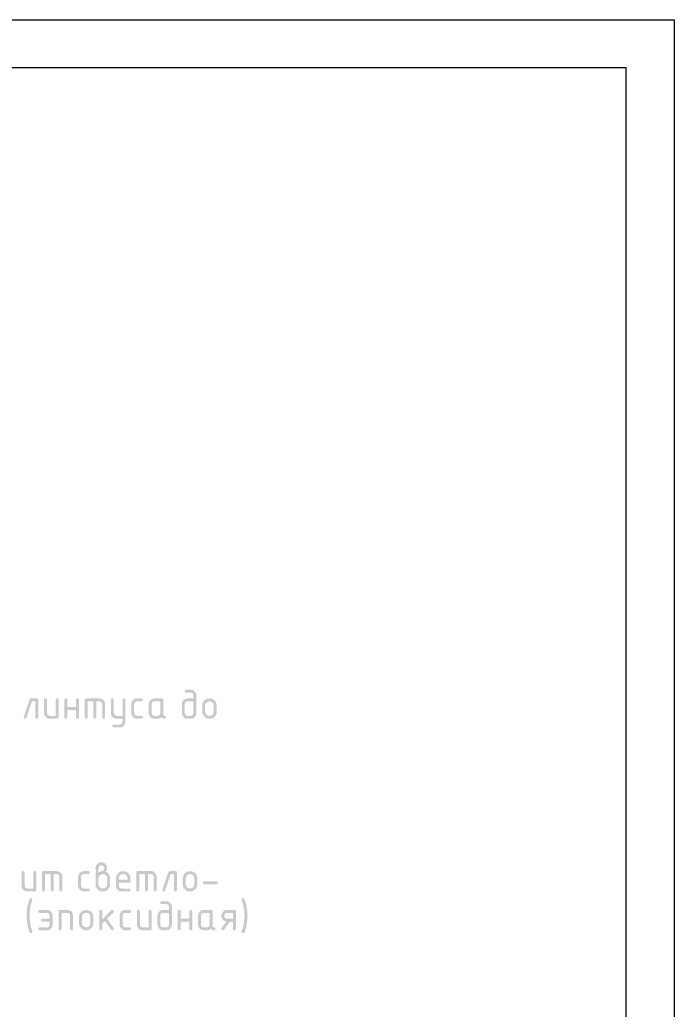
# Model space of a CAD drawing. Header units: millimetres. Extents: x -546 to 1681, y -650 to 1730.
# Drawn here: x 1120.9 to 1189.1, y 737.8 to 841 of the extents above; entities that cross this region are included whole.
import ezdxf

# ---------------------------------------------------------------- set-up
doc = ezdxf.new("R2010")
doc.units = ezdxf.units.MM

msp = doc.modelspace()

# ---------------------------------------------------------------- hatches: boundary and pattern name
h = msp.add_hatch(color=7)
h.paths.add_polyline_path([(1139.28, 770.55), (1139.28, 768.73), (1139.27, 768.61), (1139.24, 768.5), (1139.18, 768.4), (1139.11, 768.3), (1139.01, 768.22), (1138.91, 768.17), (1138.8, 768.14), (1138.68, 768.13), (1138.37, 768.13), (1138.25, 768.14), (1138.14, 768.17), (1138.04, 768.22), (1137.95, 768.3), (1137.87, 768.4), (1137.81, 768.5), (1137.78, 768.61), (1137.77, 768.73), (1137.77, 769.64), (1137.78, 769.76), (1137.81, 769.87), (1137.87, 769.98), (1137.95, 770.07), (1138.04, 770.15), (1138.14, 770.2), (1138.25, 770.23), (1138.37, 770.24), (1138.98, 770.24), (1138.98, 770.55), (1138.96, 770.67), (1138.89, 770.77), (1138.8, 770.83), (1138.68, 770.85), (1138.22, 770.85), (1138.16, 770.86), (1138.11, 770.89), (1138.08, 770.94), (1138.07, 771), (1138.08, 771.07), (1138.11, 771.12), (1138.16, 771.15), (1138.22, 771.16), (1138.68, 771.16), (1138.8, 771.14), (1138.91, 771.11), (1139.01, 771.06), (1139.11, 770.98), (1139.18, 770.89), (1139.24, 770.78), (1139.27, 770.67)])
h.paths.add_polyline_path([(1138.98, 768.73), (1138.98, 769.94), (1138.37, 769.94), (1138.26, 769.92), (1138.16, 769.86), (1138.09, 769.76), (1138.07, 769.64), (1138.07, 768.73), (1138.09, 768.62), (1138.16, 768.52), (1138.26, 768.45), (1138.37, 768.43), (1138.68, 768.43), (1138.79, 768.45), (1138.89, 768.52), (1138.96, 768.62)])
h = msp.add_hatch(color=7)
h.dxf.hatch_style = 2
h.paths.add_polyline_path([(1122.03, 770.24), (1122.64, 770.24), (1122.71, 770.24), (1122.75, 770.21), (1122.78, 770.16), (1122.79, 770.1), (1122.79, 768.28), (1122.78, 768.21), (1122.75, 768.16), (1122.71, 768.14), (1122.64, 768.13), (1122.57, 768.14), (1122.53, 768.16), (1122.5, 768.21), (1122.49, 768.28), (1122.49, 769.94), (1122.14, 769.94), (1121.57, 768.23), (1121.52, 768.15), (1121.43, 768.13), (1121.36, 768.14), (1121.31, 768.17), (1121.29, 768.21), (1121.28, 768.28), (1121.29, 768.33), (1121.88, 770.12), (1121.94, 770.22)])
h = msp.add_hatch(color=7)
h.dxf.hatch_style = 2
h.paths.add_polyline_path([(1124.91, 770.1), (1124.91, 768.28), (1124.9, 768.21), (1124.88, 768.16), (1124.83, 768.14), (1124.76, 768.13), (1124, 768.13), (1123.88, 768.14), (1123.77, 768.17), (1123.67, 768.22), (1123.58, 768.3), (1123.5, 768.39), (1123.44, 768.5), (1123.41, 768.61), (1123.4, 768.73), (1123.4, 770.1), (1123.41, 770.16), (1123.44, 770.21), (1123.48, 770.24), (1123.55, 770.24), (1123.62, 770.24), (1123.66, 770.21), (1123.69, 770.16), (1123.7, 770.1), (1123.7, 768.73), (1123.73, 768.62), (1123.79, 768.52), (1123.89, 768.45), (1124, 768.43), (1124.61, 768.43), (1124.61, 770.1), (1124.62, 770.16), (1124.65, 770.21), (1124.69, 770.24), (1124.76, 770.24), (1124.83, 770.24), (1124.88, 770.21), (1124.9, 770.16)])
h = msp.add_hatch(color=7)
h.dxf.hatch_style = 2
h.paths.add_polyline_path([(1125.82, 769.03), (1125.82, 768.28), (1125.81, 768.21), (1125.79, 768.16), (1125.74, 768.14), (1125.67, 768.13), (1125.61, 768.14), (1125.56, 768.16), (1125.53, 768.21), (1125.52, 768.28), (1125.52, 770.1), (1125.53, 770.16), (1125.56, 770.21), (1125.61, 770.24), (1125.67, 770.24), (1125.74, 770.24), (1125.79, 770.21), (1125.81, 770.16), (1125.82, 770.1), (1125.82, 769.34), (1126.73, 769.34), (1126.73, 770.1), (1126.74, 770.16), (1126.77, 770.21), (1126.82, 770.24), (1126.88, 770.24), (1126.95, 770.24), (1127, 770.21), (1127.03, 770.16), (1127.04, 770.1), (1127.04, 768.28), (1127.03, 768.21), (1127, 768.16), (1126.95, 768.14), (1126.88, 768.13), (1126.82, 768.14), (1126.77, 768.16), (1126.74, 768.21), (1126.73, 768.28), (1126.73, 769.03)])
h = msp.add_hatch(color=7)
h.dxf.hatch_style = 2
h.paths.add_polyline_path([(1127.79, 770.24), (1129.16, 770.24), (1129.28, 770.23), (1129.39, 770.2), (1129.49, 770.15), (1129.58, 770.07), (1129.66, 769.98), (1129.72, 769.87), (1129.75, 769.76), (1129.76, 769.64), (1129.76, 768.28), (1129.75, 768.21), (1129.72, 768.16), (1129.68, 768.14), (1129.61, 768.13), (1129.54, 768.14), (1129.5, 768.16), (1129.47, 768.21), (1129.46, 768.28), (1129.46, 769.64), (1129.44, 769.76), (1129.37, 769.86), (1129.27, 769.92), (1129.16, 769.94), (1128.85, 769.94), (1128.85, 768.28), (1128.84, 768.21), (1128.81, 768.16), (1128.77, 768.14), (1128.7, 768.13), (1128.64, 768.14), (1128.59, 768.16), (1128.56, 768.21), (1128.55, 768.28), (1128.55, 769.94), (1127.95, 769.94), (1127.95, 768.28), (1127.94, 768.21), (1127.91, 768.16), (1127.86, 768.14), (1127.79, 768.13), (1127.73, 768.14), (1127.68, 768.16), (1127.65, 768.21), (1127.64, 768.28), (1127.64, 770.1), (1127.65, 770.16), (1127.68, 770.21), (1127.73, 770.24)])
h = msp.add_hatch(color=7)
h.dxf.hatch_style = 2
h.paths.add_polyline_path([(1131.58, 767.82), (1131.58, 768.13), (1130.97, 768.13), (1130.85, 768.14), (1130.74, 768.17), (1130.64, 768.22), (1130.55, 768.3), (1130.47, 768.4), (1130.41, 768.5), (1130.38, 768.61), (1130.37, 768.73), (1130.37, 770.1), (1130.38, 770.16), (1130.41, 770.21), (1130.45, 770.24), (1130.52, 770.24), (1130.59, 770.24), (1130.64, 770.21), (1130.66, 770.16), (1130.67, 770.1), (1130.67, 768.73), (1130.7, 768.62), (1130.76, 768.52), (1130.86, 768.45), (1130.97, 768.43), (1131.58, 768.43), (1131.58, 770.1), (1131.59, 770.16), (1131.62, 770.21), (1131.66, 770.24), (1131.73, 770.24), (1131.8, 770.24), (1131.85, 770.21), (1131.87, 770.16), (1131.88, 770.1), (1131.88, 767.82), (1131.87, 767.7), (1131.84, 767.59), (1131.79, 767.49), (1131.71, 767.39), (1131.62, 767.32), (1131.52, 767.26), (1131.4, 767.23), (1131.28, 767.22), (1130.67, 767.22), (1130.61, 767.23), (1130.56, 767.26), (1130.53, 767.3), (1130.52, 767.37), (1130.53, 767.42), (1130.57, 767.48), (1130.62, 767.51), (1130.67, 767.52), (1131.28, 767.52), (1131.4, 767.54), (1131.49, 767.61), (1131.56, 767.7)])
h = msp.add_hatch(color=7)
h.dxf.hatch_style = 2
h.paths.add_polyline_path([(1132.79, 769.64), (1132.79, 768.73), (1132.82, 768.62), (1132.88, 768.52), (1132.98, 768.45), (1133.1, 768.43), (1133.55, 768.43), (1133.62, 768.42), (1133.66, 768.39), (1133.69, 768.34), (1133.7, 768.28), (1133.69, 768.21), (1133.66, 768.16), (1133.62, 768.14), (1133.55, 768.13), (1133.1, 768.13), (1132.97, 768.14), (1132.86, 768.17), (1132.76, 768.22), (1132.67, 768.3), (1132.59, 768.39), (1132.53, 768.5), (1132.5, 768.61), (1132.49, 768.73), (1132.49, 769.64), (1132.5, 769.76), (1132.53, 769.87), (1132.59, 769.98), (1132.67, 770.07), (1132.76, 770.15), (1132.86, 770.2), (1132.97, 770.23), (1133.1, 770.24), (1133.55, 770.24), (1133.62, 770.24), (1133.66, 770.21), (1133.69, 770.16), (1133.7, 770.09), (1133.69, 770.03), (1133.66, 769.98), (1133.62, 769.95), (1133.55, 769.94), (1133.1, 769.94), (1132.98, 769.92), (1132.88, 769.86), (1132.82, 769.76)])
h = msp.add_hatch(color=7)
h.paths.add_polyline_path([(1135.52, 769.94), (1134.91, 769.94), (1134.79, 769.92), (1134.7, 769.86), (1134.63, 769.76), (1134.61, 769.64), (1134.61, 768.73), (1134.63, 768.62), (1134.7, 768.52), (1134.8, 768.45), (1134.91, 768.43), (1135.22, 768.43), (1135.33, 768.45), (1135.43, 768.52), (1135.5, 768.62), (1135.52, 768.73)])
h.paths.add_polyline_path([(1136.12, 768.28), (1136.11, 768.21), (1136.09, 768.16), (1136.04, 768.14), (1135.97, 768.13), (1135.87, 768.14), (1135.78, 768.17), (1135.7, 768.22), (1135.63, 768.28), (1135.54, 768.22), (1135.44, 768.17), (1135.33, 768.14), (1135.22, 768.13), (1134.91, 768.13), (1134.79, 768.14), (1134.68, 768.17), (1134.58, 768.22), (1134.48, 768.3), (1134.41, 768.39), (1134.35, 768.5), (1134.32, 768.61), (1134.31, 768.73), (1134.31, 769.64), (1134.32, 769.76), (1134.35, 769.87), (1134.41, 769.98), (1134.48, 770.07), (1134.58, 770.15), (1134.68, 770.2), (1134.79, 770.23), (1134.91, 770.24), (1135.67, 770.24), (1135.74, 770.24), (1135.78, 770.21), (1135.81, 770.16), (1135.82, 770.1), (1135.82, 768.58), (1135.83, 768.51), (1135.86, 768.47), (1135.91, 768.44), (1135.97, 768.43), (1136.04, 768.42), (1136.09, 768.39), (1136.11, 768.34)])
h = msp.add_hatch(color=7)
h.paths.add_polyline_path([(1139.89, 768.88), (1139.89, 769.49), (1139.9, 769.64), (1139.94, 769.78), (1140.01, 769.91), (1140.11, 770.03), (1140.23, 770.12), (1140.35, 770.19), (1140.49, 770.23), (1140.65, 770.24), (1140.8, 770.23), (1140.94, 770.19), (1141.07, 770.12), (1141.18, 770.03), (1141.28, 769.91), (1141.35, 769.78), (1141.39, 769.64), (1141.4, 769.49), (1141.4, 768.88), (1141.39, 768.73), (1141.35, 768.59), (1141.28, 768.47), (1141.18, 768.35), (1141.07, 768.25), (1140.94, 768.18), (1140.8, 768.14), (1140.65, 768.13), (1140.49, 768.14), (1140.35, 768.18), (1140.23, 768.25), (1140.11, 768.35), (1140.01, 768.47), (1139.94, 768.59), (1139.9, 768.73)])
h.paths.add_polyline_path([(1141.1, 768.89), (1141.1, 769.49), (1141.07, 769.67), (1140.97, 769.81), (1140.82, 769.91), (1140.65, 769.94), (1140.47, 769.91), (1140.32, 769.81), (1140.23, 769.67), (1140.19, 769.49), (1140.19, 768.89), (1140.23, 768.71), (1140.32, 768.56), (1140.47, 768.46), (1140.65, 768.43), (1140.82, 768.46), (1140.97, 768.56), (1141.07, 768.71)])
h = msp.add_hatch(color=7)
h.paths.add_polyline_path([(1129.07, 752.1), (1129.26, 752.21), (1129.43, 752.24), (1129.52, 752.27), (1129.6, 752.35), (1129.66, 752.45), (1129.68, 752.55), (1129.66, 752.67), (1129.59, 752.77), (1129.49, 752.83), (1129.38, 752.85), (1129.26, 752.83), (1129.16, 752.77), (1129.1, 752.67), (1129.07, 752.55)])
h.paths.add_polyline_path([(1129.83, 752.19), (1130.02, 752.07), (1130.16, 751.91), (1130.25, 751.71), (1130.29, 751.49), (1130.29, 750.88), (1130.27, 750.73), (1130.23, 750.59), (1130.16, 750.46), (1130.06, 750.35), (1129.95, 750.25), (1129.82, 750.18), (1129.68, 750.14), (1129.53, 750.13), (1129.38, 750.14), (1129.23, 750.18), (1129.11, 750.25), (1128.99, 750.35), (1128.89, 750.46), (1128.82, 750.59), (1128.78, 750.73), (1128.77, 750.88), (1128.77, 752.55), (1128.78, 752.67), (1128.81, 752.78), (1128.87, 752.89), (1128.95, 752.98), (1129.04, 753.06), (1129.14, 753.11), (1129.25, 753.14), (1129.38, 753.15), (1129.5, 753.14), (1129.61, 753.11), (1129.71, 753.06), (1129.81, 752.98), (1129.88, 752.89), (1129.94, 752.78), (1129.97, 752.67), (1129.98, 752.55), (1129.97, 752.44), (1129.94, 752.34), (1129.89, 752.26)])
h.paths.add_polyline_path([(1129.98, 750.89), (1129.98, 751.49), (1129.95, 751.66), (1129.85, 751.81), (1129.7, 751.91), (1129.53, 751.94), (1129.35, 751.91), (1129.21, 751.81), (1129.11, 751.66), (1129.07, 751.49), (1129.07, 750.89), (1129.11, 750.71), (1129.21, 750.56), (1129.35, 750.46), (1129.53, 750.43), (1129.7, 750.46), (1129.85, 750.56), (1129.95, 750.71)])
h = msp.add_hatch(color=7)
h.dxf.hatch_style = 2
h.paths.add_polyline_path([(1122.58, 752.1), (1122.58, 750.28), (1122.57, 750.21), (1122.54, 750.16), (1122.49, 750.14), (1122.43, 750.13), (1121.67, 750.13), (1121.55, 750.14), (1121.43, 750.17), (1121.33, 750.22), (1121.24, 750.3), (1121.16, 750.39), (1121.11, 750.5), (1121.07, 750.61), (1121.06, 750.73), (1121.06, 752.1), (1121.07, 752.16), (1121.1, 752.21), (1121.15, 752.24), (1121.22, 752.24), (1121.28, 752.24), (1121.33, 752.21), (1121.36, 752.16), (1121.37, 752.1), (1121.37, 750.73), (1121.39, 750.62), (1121.46, 750.52), (1121.56, 750.45), (1121.67, 750.43), (1122.27, 750.43), (1122.27, 752.1), (1122.28, 752.16), (1122.31, 752.21), (1122.36, 752.24), (1122.43, 752.24), (1122.49, 752.24), (1122.54, 752.21), (1122.57, 752.16)])
h = msp.add_hatch(color=7)
h.dxf.hatch_style = 2
h.paths.add_polyline_path([(1123.34, 752.24), (1124.7, 752.24), (1124.82, 752.23), (1124.93, 752.2), (1125.04, 752.15), (1125.13, 752.07), (1125.21, 751.98), (1125.26, 751.87), (1125.3, 751.76), (1125.31, 751.64), (1125.31, 750.28), (1125.3, 750.21), (1125.27, 750.16), (1125.22, 750.14), (1125.15, 750.13), (1125.09, 750.14), (1125.04, 750.16), (1125.01, 750.21), (1125, 750.28), (1125, 751.64), (1124.98, 751.76), (1124.92, 751.86), (1124.82, 751.92), (1124.7, 751.94), (1124.4, 751.94), (1124.4, 750.28), (1124.39, 750.21), (1124.36, 750.16), (1124.31, 750.14), (1124.24, 750.13), (1124.18, 750.14), (1124.13, 750.16), (1124.11, 750.21), (1124.1, 750.28), (1124.1, 751.94), (1123.49, 751.94), (1123.49, 750.28), (1123.48, 750.21), (1123.45, 750.16), (1123.4, 750.14), (1123.34, 750.13), (1123.27, 750.14), (1123.22, 750.16), (1123.2, 750.21), (1123.19, 750.28), (1123.19, 752.1), (1123.2, 752.16), (1123.22, 752.21), (1123.27, 752.24)])
h = msp.add_hatch(color=7)
h.dxf.hatch_style = 2
h.paths.add_polyline_path([(1127.26, 751.64), (1127.26, 750.73), (1127.28, 750.62), (1127.35, 750.52), (1127.44, 750.45), (1127.56, 750.43), (1128.01, 750.43), (1128.08, 750.42), (1128.13, 750.39), (1128.15, 750.34), (1128.16, 750.28), (1128.15, 750.21), (1128.13, 750.16), (1128.08, 750.14), (1128.01, 750.13), (1127.56, 750.13), (1127.44, 750.14), (1127.32, 750.17), (1127.22, 750.22), (1127.13, 750.3), (1127.05, 750.39), (1127, 750.5), (1126.96, 750.61), (1126.95, 750.73), (1126.95, 751.64), (1126.96, 751.76), (1127, 751.87), (1127.05, 751.98), (1127.13, 752.07), (1127.22, 752.15), (1127.32, 752.2), (1127.44, 752.23), (1127.56, 752.24), (1128.01, 752.24), (1128.08, 752.24), (1128.13, 752.21), (1128.15, 752.16), (1128.16, 752.09), (1128.15, 752.03), (1128.13, 751.98), (1128.08, 751.95), (1128.01, 751.94), (1127.56, 751.94), (1127.44, 751.92), (1127.34, 751.86), (1127.28, 751.76)])
h = msp.add_hatch(color=7)
h.paths.add_polyline_path([(1131.65, 751.94), (1131.47, 751.91), (1131.33, 751.81), (1131.23, 751.67), (1131.2, 751.49), (1131.2, 751.34), (1132.1, 751.34), (1132.1, 751.49), (1132.07, 751.67), (1131.97, 751.81), (1131.82, 751.91)])
h.paths.add_polyline_path([(1131.2, 751.03), (1131.2, 750.73), (1131.22, 750.62), (1131.29, 750.52), (1131.38, 750.45), (1131.5, 750.43), (1132.25, 750.43), (1132.32, 750.42), (1132.37, 750.39), (1132.4, 750.34), (1132.41, 750.28), (1132.4, 750.21), (1132.37, 750.16), (1132.32, 750.14), (1132.25, 750.13), (1131.5, 750.13), (1131.37, 750.14), (1131.26, 750.17), (1131.16, 750.22), (1131.07, 750.3), (1130.99, 750.39), (1130.94, 750.5), (1130.9, 750.61), (1130.89, 750.73), (1130.89, 751.49), (1130.91, 751.64), (1130.95, 751.78), (1131.02, 751.91), (1131.11, 752.02), (1131.23, 752.12), (1131.36, 752.19), (1131.5, 752.23), (1131.65, 752.24), (1131.8, 752.23), (1131.94, 752.19), (1132.07, 752.12), (1132.19, 752.03), (1132.28, 751.91), (1132.35, 751.78), (1132.39, 751.64), (1132.41, 751.49), (1132.41, 751.03)])
h = msp.add_hatch(color=7)
h.dxf.hatch_style = 2
h.paths.add_polyline_path([(1133.17, 752.24), (1134.53, 752.24), (1134.65, 752.23), (1134.76, 752.2), (1134.86, 752.15), (1134.96, 752.07), (1135.03, 751.98), (1135.09, 751.87), (1135.12, 751.76), (1135.13, 751.64), (1135.13, 750.28), (1135.12, 750.21), (1135.1, 750.16), (1135.05, 750.14), (1134.98, 750.13), (1134.92, 750.14), (1134.87, 750.16), (1134.84, 750.21), (1134.83, 750.28), (1134.83, 751.64), (1134.81, 751.76), (1134.74, 751.86), (1134.65, 751.92), (1134.53, 751.94), (1134.22, 751.94), (1134.22, 750.28), (1134.21, 750.21), (1134.19, 750.16), (1134.14, 750.14), (1134.07, 750.13), (1134.01, 750.14), (1133.96, 750.16), (1133.93, 750.21), (1133.92, 750.28), (1133.92, 751.94), (1133.32, 751.94), (1133.32, 750.28), (1133.31, 750.21), (1133.28, 750.16), (1133.23, 750.14), (1133.17, 750.13), (1133.1, 750.14), (1133.05, 750.16), (1133.02, 750.21), (1133.01, 750.28), (1133.01, 752.1), (1133.02, 752.16), (1133.05, 752.21), (1133.1, 752.24)])
h = msp.add_hatch(color=7)
h.dxf.hatch_style = 2
h.paths.add_polyline_path([(1136.5, 752.24), (1137.1, 752.24), (1137.17, 752.24), (1137.22, 752.21), (1137.25, 752.16), (1137.26, 752.1), (1137.26, 750.28), (1137.25, 750.21), (1137.22, 750.16), (1137.17, 750.14), (1137.1, 750.13), (1137.04, 750.14), (1136.99, 750.16), (1136.96, 750.21), (1136.95, 750.28), (1136.95, 751.94), (1136.6, 751.94), (1136.03, 750.23), (1135.98, 750.15), (1135.89, 750.13), (1135.83, 750.14), (1135.78, 750.17), (1135.75, 750.21), (1135.74, 750.28), (1135.75, 750.33), (1136.35, 752.12), (1136.41, 752.22)])
h = msp.add_hatch(color=7)
h.paths.add_polyline_path([(1137.86, 750.88), (1137.86, 751.49), (1137.88, 751.64), (1137.92, 751.78), (1137.99, 751.91), (1138.08, 752.02), (1138.2, 752.12), (1138.33, 752.19), (1138.47, 752.23), (1138.62, 752.24), (1138.77, 752.23), (1138.91, 752.19), (1139.04, 752.12), (1139.16, 752.03), (1139.26, 751.91), (1139.32, 751.78), (1139.36, 751.64), (1139.38, 751.49), (1139.38, 750.88), (1139.36, 750.73), (1139.32, 750.59), (1139.25, 750.46), (1139.15, 750.35), (1139.04, 750.25), (1138.91, 750.18), (1138.77, 750.14), (1138.62, 750.13), (1138.47, 750.14), (1138.33, 750.18), (1138.2, 750.25), (1138.08, 750.35), (1137.99, 750.46), (1137.92, 750.59), (1137.88, 750.73)])
h.paths.add_polyline_path([(1139.07, 750.89), (1139.07, 751.49), (1139.04, 751.66), (1138.94, 751.81), (1138.8, 751.91), (1138.62, 751.94), (1138.45, 751.91), (1138.3, 751.81), (1138.2, 751.66), (1138.17, 751.49), (1138.17, 750.89), (1138.2, 750.71), (1138.3, 750.56), (1138.45, 750.46), (1138.62, 750.43), (1138.8, 750.46), (1138.94, 750.56), (1139.04, 750.71)])
h = msp.add_hatch(color=7)
h.dxf.hatch_style = 2
h.paths.add_polyline_path([(1141.35, 750.88), (1140.14, 750.88), (1140.07, 750.89), (1140.02, 750.92), (1139.99, 750.97), (1139.98, 751.03), (1139.99, 751.1), (1140.02, 751.15), (1140.07, 751.18), (1140.14, 751.19), (1141.35, 751.19), (1141.41, 751.18), (1141.46, 751.15), (1141.49, 751.1), (1141.5, 751.03), (1141.49, 750.97), (1141.46, 750.92), (1141.41, 750.89)])
h = msp.add_hatch(color=7)
h.dxf.hatch_style = 2
h.paths.add_polyline_path([(1121.88, 747.59), (1121.91, 747.14), (1121.97, 746.68), (1122, 746.54), (1122.05, 746.37), (1122.1, 746.19), (1122.17, 745.98), (1122.18, 745.92), (1122.17, 745.87), (1122.14, 745.82), (1122.09, 745.79), (1122.03, 745.78), (1121.95, 745.79), (1121.9, 745.84), (1121.84, 745.99), (1121.78, 746.17), (1121.73, 746.37), (1121.68, 746.6), (1121.6, 747.09), (1121.58, 747.59), (1121.6, 748.09), (1121.68, 748.58), (1121.73, 748.81), (1121.78, 749.01), (1121.84, 749.19), (1121.9, 749.34), (1121.95, 749.39), (1122.03, 749.41), (1122.1, 749.4), (1122.15, 749.37), (1122.17, 749.32), (1122.18, 749.26), (1122.17, 749.2), (1122.1, 749), (1122.05, 748.81), (1122, 748.65), (1121.97, 748.5), (1121.91, 748.05)])
h = msp.add_hatch(color=7)
h.paths.add_polyline_path([(1136.73, 748.5), (1136.73, 746.69), (1136.72, 746.56), (1136.69, 746.45), (1136.63, 746.35), (1136.55, 746.25), (1136.46, 746.18), (1136.36, 746.12), (1136.24, 746.09), (1136.12, 746.08), (1135.82, 746.08), (1135.7, 746.09), (1135.59, 746.12), (1135.48, 746.18), (1135.39, 746.25), (1135.32, 746.35), (1135.26, 746.45), (1135.23, 746.56), (1135.21, 746.69), (1135.21, 747.59), (1135.23, 747.71), (1135.26, 747.83), (1135.32, 747.93), (1135.39, 748.02), (1135.49, 748.1), (1135.59, 748.15), (1135.7, 748.19), (1135.82, 748.2), (1136.43, 748.2), (1136.43, 748.5), (1136.4, 748.62), (1136.34, 748.72), (1136.24, 748.78), (1136.12, 748.8), (1135.67, 748.8), (1135.6, 748.81), (1135.56, 748.84), (1135.53, 748.89), (1135.52, 748.96), (1135.53, 749.02), (1135.56, 749.07), (1135.6, 749.1), (1135.67, 749.11), (1136.12, 749.11), (1136.25, 749.1), (1136.36, 749.06), (1136.46, 749.01), (1136.55, 748.93), (1136.63, 748.84), (1136.69, 748.74), (1136.72, 748.62)])
h.paths.add_polyline_path([(1136.43, 746.69), (1136.43, 747.89), (1135.82, 747.89), (1135.7, 747.87), (1135.6, 747.81), (1135.54, 747.71), (1135.52, 747.59), (1135.52, 746.69), (1135.54, 746.57), (1135.61, 746.47), (1135.71, 746.4), (1135.82, 746.38), (1136.12, 746.38), (1136.24, 746.4), (1136.34, 746.47), (1136.4, 746.57)])
h = msp.add_hatch(color=7)
h.dxf.hatch_style = 2
h.paths.add_polyline_path([(1144.31, 747.59), (1144.28, 748.05), (1144.21, 748.5), (1144.18, 748.64), (1144.14, 748.8), (1144.08, 748.99), (1144.01, 749.2), (1144, 749.26), (1144.01, 749.32), (1144.05, 749.37), (1144.1, 749.4), (1144.15, 749.41), (1144.24, 749.39), (1144.29, 749.34), (1144.35, 749.19), (1144.4, 749.01), (1144.46, 748.81), (1144.51, 748.58), (1144.58, 748.09), (1144.61, 747.59), (1144.58, 747.09), (1144.51, 746.6), (1144.46, 746.37), (1144.4, 746.17), (1144.35, 745.99), (1144.29, 745.84), (1144.24, 745.79), (1144.15, 745.78), (1144.1, 745.79), (1144.05, 745.82), (1144.01, 745.87), (1144, 745.92), (1144.01, 745.98), (1144.08, 746.19), (1144.14, 746.38), (1144.18, 746.54), (1144.21, 746.68), (1144.28, 747.14)])
h = msp.add_hatch(color=7)
h.dxf.hatch_style = 2
h.paths.add_polyline_path([(1124, 746.99), (1123.24, 746.99), (1123.18, 747), (1123.13, 747.03), (1123.1, 747.07), (1123.09, 747.14), (1123.1, 747.21), (1123.13, 747.25), (1123.18, 747.28), (1123.24, 747.29), (1124, 747.29), (1124, 747.59), (1123.98, 747.71), (1123.92, 747.81), (1123.82, 747.87), (1123.7, 747.89), (1122.94, 747.89), (1122.88, 747.9), (1122.83, 747.93), (1122.8, 747.98), (1122.79, 748.05), (1122.8, 748.11), (1122.83, 748.16), (1122.88, 748.19), (1122.94, 748.2), (1123.7, 748.2), (1123.82, 748.19), (1123.93, 748.15), (1124.04, 748.1), (1124.13, 748.02), (1124.21, 747.93), (1124.26, 747.83), (1124.29, 747.71), (1124.31, 747.59), (1124.31, 746.69), (1124.29, 746.56), (1124.26, 746.45), (1124.21, 746.35), (1124.13, 746.25), (1124.04, 746.18), (1123.93, 746.12), (1123.82, 746.09), (1123.7, 746.08), (1122.94, 746.08), (1122.88, 746.09), (1122.83, 746.12), (1122.8, 746.16), (1122.79, 746.23), (1122.8, 746.3), (1122.83, 746.34), (1122.88, 746.37), (1122.94, 746.38), (1123.7, 746.38), (1123.82, 746.4), (1123.91, 746.47), (1123.98, 746.57), (1124, 746.69)])
h = msp.add_hatch(color=7)
h.dxf.hatch_style = 2
h.paths.add_polyline_path([(1124.91, 746.23), (1124.91, 748.05), (1124.92, 748.11), (1124.95, 748.16), (1125, 748.19), (1125.06, 748.2), (1125.82, 748.2), (1125.94, 748.19), (1126.05, 748.15), (1126.16, 748.1), (1126.25, 748.02), (1126.33, 747.93), (1126.38, 747.83), (1126.42, 747.71), (1126.43, 747.59), (1126.43, 746.23), (1126.42, 746.16), (1126.39, 746.12), (1126.34, 746.09), (1126.27, 746.08), (1126.21, 746.09), (1126.16, 746.12), (1126.13, 746.16), (1126.12, 746.23), (1126.12, 747.59), (1126.1, 747.71), (1126.04, 747.81), (1125.94, 747.87), (1125.82, 747.89), (1125.22, 747.89), (1125.22, 746.23), (1125.21, 746.16), (1125.18, 746.12), (1125.13, 746.09), (1125.06, 746.08), (1125, 746.09), (1124.95, 746.12), (1124.92, 746.16)])
h = msp.add_hatch(color=7)
h.paths.add_polyline_path([(1127.03, 746.83), (1127.03, 747.44), (1127.05, 747.59), (1127.09, 747.73), (1127.16, 747.86), (1127.25, 747.98), (1127.37, 748.07), (1127.5, 748.14), (1127.64, 748.18), (1127.79, 748.2), (1127.94, 748.18), (1128.08, 748.14), (1128.21, 748.08), (1128.33, 747.98), (1128.43, 747.87), (1128.49, 747.74), (1128.54, 747.59), (1128.55, 747.44), (1128.55, 746.83), (1128.53, 746.68), (1128.49, 746.55), (1128.42, 746.42), (1128.32, 746.3), (1128.21, 746.2), (1128.08, 746.14), (1127.94, 746.09), (1127.79, 746.08), (1127.64, 746.09), (1127.5, 746.14), (1127.37, 746.2), (1127.25, 746.3), (1127.16, 746.42), (1127.09, 746.55), (1127.05, 746.68)])
h.paths.add_polyline_path([(1128.24, 746.84), (1128.24, 747.44), (1128.21, 747.62), (1128.11, 747.77), (1127.97, 747.87), (1127.79, 747.9), (1127.62, 747.87), (1127.47, 747.77), (1127.37, 747.62), (1127.34, 747.44), (1127.34, 746.84), (1127.37, 746.66), (1127.47, 746.52), (1127.62, 746.42), (1127.79, 746.38), (1127.97, 746.42), (1128.11, 746.52), (1128.21, 746.66)])
h = msp.add_hatch(color=7)
h.dxf.hatch_style = 2
h.paths.add_polyline_path([(1129.46, 747.2), (1130.41, 748.16), (1130.46, 748.19), (1130.52, 748.2), (1130.58, 748.19), (1130.63, 748.16), (1130.66, 748.11), (1130.67, 748.05), (1130.66, 747.99), (1130.62, 747.94), (1129.96, 747.28), (1130.64, 746.32), (1130.67, 746.23), (1130.66, 746.16), (1130.63, 746.12), (1130.58, 746.09), (1130.52, 746.08), (1130.44, 746.1), (1130.39, 746.14), (1129.74, 747.06), (1129.46, 746.78), (1129.46, 746.23), (1129.45, 746.16), (1129.42, 746.12), (1129.37, 746.09), (1129.31, 746.08), (1129.24, 746.09), (1129.19, 746.12), (1129.16, 746.16), (1129.15, 746.23), (1129.15, 748.05), (1129.16, 748.11), (1129.19, 748.16), (1129.24, 748.19), (1129.31, 748.2), (1129.37, 748.19), (1129.42, 748.16), (1129.45, 748.11), (1129.46, 748.05)])
h = msp.add_hatch(color=7)
h.dxf.hatch_style = 2
h.paths.add_polyline_path([(1131.58, 747.59), (1131.58, 746.69), (1131.6, 746.57), (1131.67, 746.47), (1131.77, 746.4), (1131.88, 746.38), (1132.33, 746.38), (1132.4, 746.37), (1132.45, 746.34), (1132.48, 746.3), (1132.49, 746.23), (1132.48, 746.16), (1132.45, 746.12), (1132.4, 746.09), (1132.33, 746.08), (1131.88, 746.08), (1131.76, 746.09), (1131.65, 746.12), (1131.55, 746.18), (1131.45, 746.25), (1131.38, 746.35), (1131.32, 746.45), (1131.29, 746.56), (1131.28, 746.69), (1131.28, 747.59), (1131.29, 747.71), (1131.32, 747.83), (1131.38, 747.93), (1131.45, 748.02), (1131.55, 748.1), (1131.65, 748.15), (1131.76, 748.19), (1131.88, 748.2), (1132.33, 748.2), (1132.4, 748.19), (1132.45, 748.16), (1132.48, 748.11), (1132.49, 748.05), (1132.48, 747.98), (1132.45, 747.93), (1132.4, 747.9), (1132.33, 747.89), (1131.88, 747.89), (1131.76, 747.87), (1131.67, 747.81), (1131.6, 747.71)])
h = msp.add_hatch(color=7)
h.dxf.hatch_style = 2
h.paths.add_polyline_path([(1134.61, 748.05), (1134.61, 746.23), (1134.6, 746.16), (1134.57, 746.12), (1134.52, 746.09), (1134.46, 746.08), (1133.7, 746.08), (1133.58, 746.09), (1133.46, 746.12), (1133.36, 746.18), (1133.27, 746.25), (1133.19, 746.35), (1133.14, 746.45), (1133.1, 746.56), (1133.09, 746.69), (1133.09, 748.05), (1133.1, 748.11), (1133.13, 748.16), (1133.18, 748.19), (1133.25, 748.2), (1133.31, 748.19), (1133.36, 748.16), (1133.39, 748.11), (1133.4, 748.05), (1133.4, 746.69), (1133.42, 746.57), (1133.49, 746.47), (1133.59, 746.4), (1133.7, 746.38), (1134.3, 746.38), (1134.3, 748.05), (1134.31, 748.11), (1134.34, 748.16), (1134.39, 748.19), (1134.46, 748.2), (1134.52, 748.19), (1134.57, 748.16), (1134.6, 748.11)])
h = msp.add_hatch(color=7)
h.dxf.hatch_style = 2
h.paths.add_polyline_path([(1137.64, 746.99), (1137.64, 746.23), (1137.63, 746.16), (1137.6, 746.12), (1137.56, 746.09), (1137.49, 746.08), (1137.42, 746.09), (1137.37, 746.12), (1137.35, 746.16), (1137.34, 746.23), (1137.34, 748.05), (1137.35, 748.11), (1137.37, 748.16), (1137.42, 748.19), (1137.49, 748.2), (1137.56, 748.19), (1137.6, 748.16), (1137.63, 748.11), (1137.64, 748.05), (1137.64, 747.29), (1138.55, 747.29), (1138.55, 748.05), (1138.56, 748.11), (1138.59, 748.16), (1138.63, 748.19), (1138.7, 748.2), (1138.77, 748.19), (1138.81, 748.16), (1138.84, 748.11), (1138.85, 748.05), (1138.85, 746.23), (1138.84, 746.16), (1138.81, 746.12), (1138.77, 746.09), (1138.7, 746.08), (1138.63, 746.09), (1138.59, 746.12), (1138.56, 746.16), (1138.55, 746.23), (1138.55, 746.99)])
h = msp.add_hatch(color=7)
h.paths.add_polyline_path([(1140.67, 747.89), (1140.06, 747.89), (1139.95, 747.87), (1139.85, 747.81), (1139.78, 747.71), (1139.76, 747.59), (1139.76, 746.69), (1139.79, 746.57), (1139.85, 746.47), (1139.95, 746.4), (1140.06, 746.38), (1140.37, 746.38), (1140.48, 746.4), (1140.58, 746.47), (1140.65, 746.57), (1140.67, 746.69)])
h.paths.add_polyline_path([(1141.27, 746.23), (1141.26, 746.16), (1141.24, 746.12), (1141.19, 746.09), (1141.13, 746.08), (1141.02, 746.09), (1140.93, 746.12), (1140.85, 746.17), (1140.78, 746.24), (1140.69, 746.17), (1140.59, 746.12), (1140.48, 746.09), (1140.37, 746.08), (1140.06, 746.08), (1139.94, 746.09), (1139.83, 746.12), (1139.73, 746.18), (1139.64, 746.25), (1139.56, 746.35), (1139.5, 746.45), (1139.47, 746.56), (1139.46, 746.69), (1139.46, 747.59), (1139.47, 747.71), (1139.5, 747.83), (1139.56, 747.93), (1139.64, 748.02), (1139.73, 748.1), (1139.83, 748.15), (1139.94, 748.19), (1140.06, 748.2), (1140.82, 748.2), (1140.89, 748.19), (1140.94, 748.16), (1140.96, 748.11), (1140.97, 748.05), (1140.97, 746.53), (1140.98, 746.47), (1141.01, 746.42), (1141.06, 746.39), (1141.13, 746.38), (1141.19, 746.37), (1141.24, 746.34), (1141.26, 746.3)])
h = msp.add_hatch(color=7)
h.paths.add_polyline_path([(1142.42, 746.99), (1142.31, 747.02), (1142.21, 747.06), (1142.11, 747.11), (1142.03, 747.19), (1141.97, 747.28), (1141.92, 747.38), (1141.89, 747.48), (1141.88, 747.59), (1141.89, 747.71), (1141.93, 747.83), (1141.98, 747.93), (1142.06, 748.02), (1142.15, 748.1), (1142.25, 748.15), (1142.36, 748.19), (1142.49, 748.2), (1143.24, 748.2), (1143.31, 748.19), (1143.36, 748.16), (1143.39, 748.11), (1143.4, 748.05), (1143.4, 746.23), (1143.39, 746.16), (1143.36, 746.12), (1143.31, 746.09), (1143.24, 746.08), (1143.18, 746.09), (1143.13, 746.12), (1143.1, 746.16), (1143.09, 746.23), (1143.09, 746.99), (1142.79, 746.99), (1142.16, 746.14), (1142.1, 746.1), (1142.03, 746.08), (1141.97, 746.09), (1141.92, 746.12), (1141.89, 746.16), (1141.88, 746.23), (1141.91, 746.32)])
h.paths.add_polyline_path([(1142.19, 747.59), (1142.21, 747.48), (1142.27, 747.38), (1142.37, 747.31), (1142.49, 747.29), (1143.09, 747.29), (1143.09, 747.89), (1142.49, 747.89), (1142.37, 747.87), (1142.27, 747.81), (1142.21, 747.71)])

# ---------------------------------------------------------------- linework, layer by layer
at = {"color": 7, "lineweight": 0}
for p, q in [((0.13, 840.99), (1189.11, 840.99)), ((1189.11, 840.99), (1189.11, -0.01)), ((1184.11, 835.99), (20.11, 835.99))]:
    msp.add_line(p, q, dxfattribs=at)
for points in [[(1184.11, 835.99), (20.11, 835.99)], [(1184.11, 4.99), (1184.11, 835.99)]]:
    msp.add_lwpolyline(points, dxfattribs=at)

# ---------------------------------------------------------------- texts
at = {"color": 7, "insert": (1138.14, 771.17), "char_height": 3.0403, "attachment_point": 1}
msp.add_mtext('{\\fGOSTCommon|b0|i0|c0; }', dxfattribs=at)

doc.saveas('drawing.dxf')
